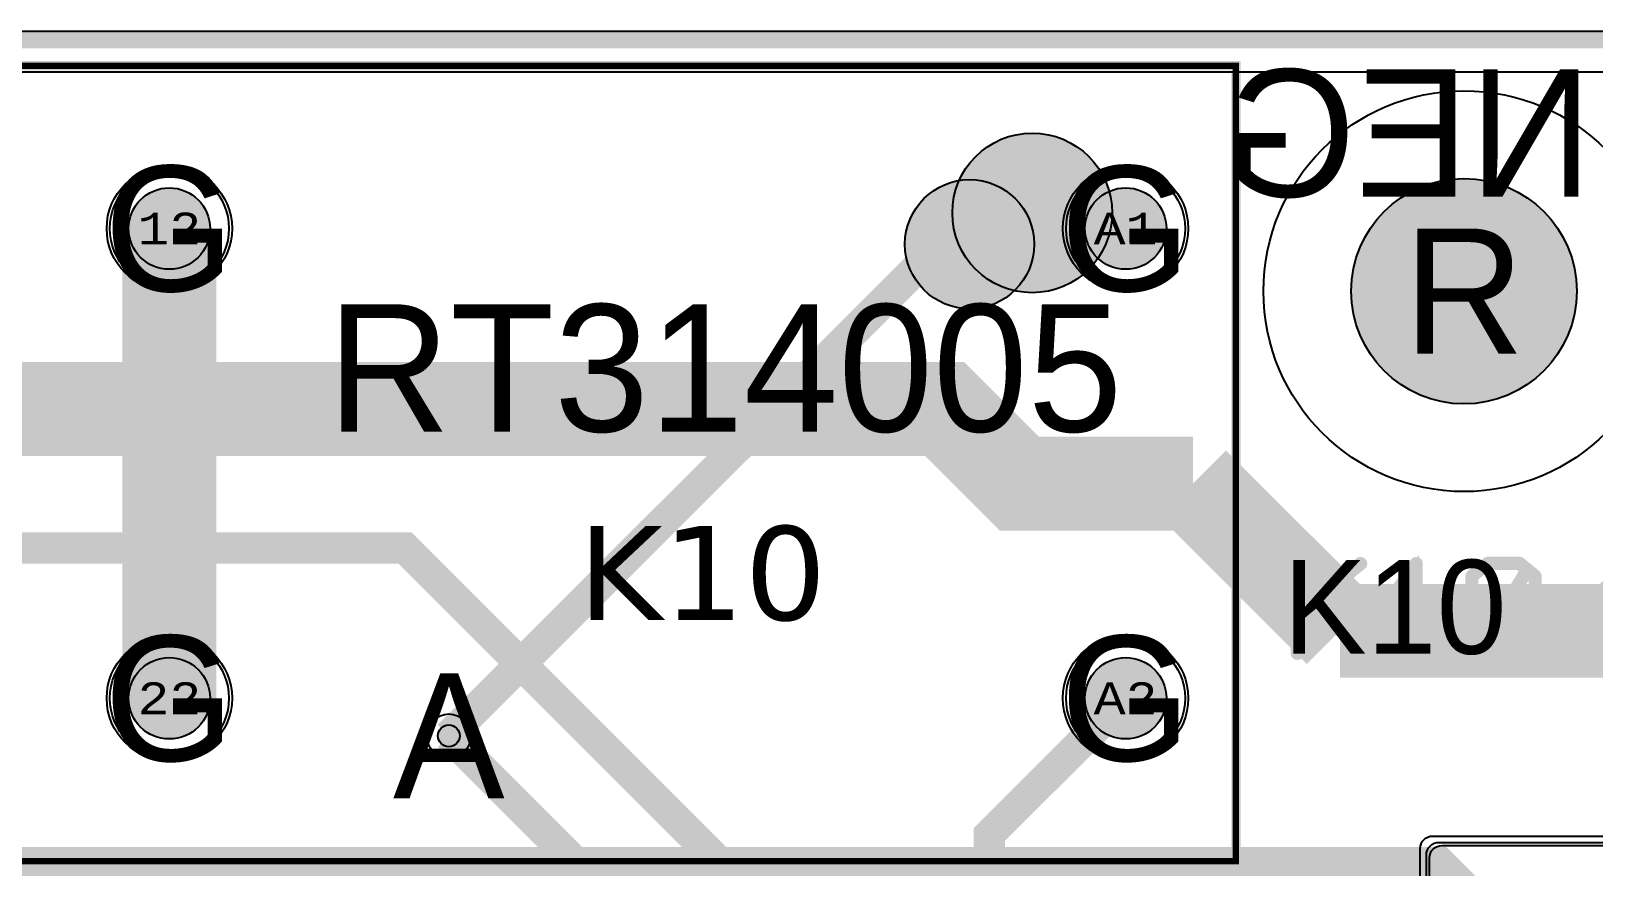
# Model space of a CAD drawing. Extents: x -23 to 289, y -67 to 135.
# Drawn here: x 53.14 to 78.07, y 121.81 to 135.15 of the extents above; entities that cross this region are included whole.
import ezdxf
from ezdxf.enums import TextEntityAlignment as Align

# ---------------------------------------------------------------- set-up
doc = ezdxf.new("R2010")
doc.units = 0
doc.header["$MEASUREMENT"] = 0
for name, color, linetype in [('ASSEMBLY_OUTLINES_TOP', 102, 'CONTINUOUS'), ('ASSEMBLY_PART_NUMBERS_BTM', 191, 'CONTINUOUS'), ('ASSEMBLY_PART_NUMBERS_TOP', 102, 'CONTINUOUS'), ('ASSEMBLY_REF_DES_TOP', 102, 'CONTINUOUS'), ('BOARD_OUTLINE', 10, 'CONTINUOUS'), ('DRILL_DRAWING', 21, 'CONTINUOUS'), ('GENERATED_SILKSCREEN_TOP', 140, 'CONTINUOUS'), ('MANUFACTURING_OUTLINES', 10, 'CONTINUOUS'), ('MOUNTING_HOLE_PADS_LAYER14', 150, 'CONTINUOUS'), ('MOUNTING_HOLE_PADS_LAYER15', 230, 'CONTINUOUS'), ('MOUNTING_HOLES_LAYER_BOT17', 42, 'CONTINUOUS'), ('MOUNTING_HOLES_LAYER_TOP', 42, 'CONTINUOUS'), ('PART_HOLES_LAYER_BOTTOM', 30, 'CONTINUOUS'), ('PART_HOLES_LAYER_TOP', 30, 'CONTINUOUS'), ('PART_PADS_LAYER_BOTTOM', 230, 'CONTINUOUS'), ('PART_PADS_LAYER_TOP', 150, 'CONTINUOUS'), ('PART_PADS_SMD_BTM', 230, 'CONTINUOUS'), ('PIN_NUMBERS_BTM', 8, 'CONTINUOUS'), ('PIN_NUMBERS_TOP', 8, 'CONTINUOUS'), ('PLACEMENT_OUTLINES_TOP', 130, 'CONTINUOUS'), ('ROUTE_BORDER', 151, 'CONTINUOUS'), ('SILKSCREEN_OUTLINES_TOP', 150, 'CONTINUOUS'), ('SILKSCREEN_REF_DES_TOP', 150, 'CONTINUOUS'), ('SOLDERMASK_PADS_BTM', 12, 'CONTINUOUS'), ('SOLDERMASK_PADS_TOP', 180, 'CONTINUOUS'), ('SOLDERPASTE_PADS_BTM', 12, 'CONTINUOUS'), ('TRACES_LAYER_BOTTOM', 230, 'CONTINUOUS'), ('TRACES_LAYER_TOP', 150, 'CONTINUOUS'), ('VIA_HOLES_LAYER_BOTTOM', 30, 'CONTINUOUS'), ('VIA_HOLES_LAYER_TOP', 30, 'CONTINUOUS'), ('VIA_PADS_LAYER_BOTTOM', 230, 'CONTINUOUS'), ('VIA_PADS_LAYER_TOP', 150, 'CONTINUOUS')]:
    doc.layers.add(name, color=color, linetype=linetype)
doc.styles.add('COURIER_NEW', font='COUR.TTF')
doc.styles.add('VERDANA', font='verdana.TTF')
doc.styles.add('VERIBEST_GERBER_0', font='txt')

msp = doc.modelspace()

# ---------------------------------------------------------------- hatches: boundary and pattern name
at = {"layer": 'ASSEMBLY_OUTLINES_TOP'}
h = msp.add_hatch(color=256, dxfattribs=at)
edge = h.paths.add_edge_path()
edge.add_arc((69.11, 132.25), 1.27476, 0, 360)
at = {"layer": 'GENERATED_SILKSCREEN_TOP'}
h = msp.add_hatch(color=256, dxfattribs=at)
edge = h.paths.add_edge_path()
edge.add_arc((68.11, 131.75), 1.03078, 0, 360)
at = {"layer": 'MOUNTING_HOLES_LAYER_BOT17'}
h = msp.add_hatch(color=256, dxfattribs=at)
edge = h.paths.add_edge_path()
edge.add_arc((76, 131), 1.8, 0, 360)
at = {"layer": 'MOUNTING_HOLES_LAYER_TOP'}
h = msp.add_hatch(color=256, dxfattribs=at)
edge = h.paths.add_edge_path()
edge.add_arc((76, 131), 1.8, 0, 360)
at = {"layer": 'PART_HOLES_LAYER_BOTTOM'}
h = msp.add_hatch(color=256, dxfattribs=at)
edge = h.paths.add_edge_path()
edge.add_arc((55.34, 132), 0.65, 0, 360)
h = msp.add_hatch(color=256, dxfattribs=at)
edge = h.paths.add_edge_path()
edge.add_arc((70.6, 132), 0.65, 0, 360)
h = msp.add_hatch(color=256, dxfattribs=at)
edge = h.paths.add_edge_path()
edge.add_arc((55.34, 124.5), 0.65, 0, 360)
h = msp.add_hatch(color=256, dxfattribs=at)
edge = h.paths.add_edge_path()
edge.add_arc((70.6, 124.5), 0.65, 0, 360)
at = {"layer": 'PART_HOLES_LAYER_TOP'}
h = msp.add_hatch(color=256, dxfattribs=at)
edge = h.paths.add_edge_path()
edge.add_arc((55.34, 132), 0.65, 0, 360)
h = msp.add_hatch(color=256, dxfattribs=at)
edge = h.paths.add_edge_path()
edge.add_arc((70.6, 132), 0.65, 0, 360)
h = msp.add_hatch(color=256, dxfattribs=at)
edge = h.paths.add_edge_path()
edge.add_arc((55.34, 124.5), 0.65, 0, 360)
h = msp.add_hatch(color=256, dxfattribs=at)
edge = h.paths.add_edge_path()
edge.add_arc((70.6, 124.5), 0.65, 0, 360)
at = {"layer": 'SILKSCREEN_OUTLINES_TOP'}
h = msp.add_hatch(color=256, dxfattribs=at)
edge = h.paths.add_edge_path()
edge.add_arc((68.11, 131.75), 1.03078, 0, 360)
at = {"layer": 'VIA_HOLES_LAYER_BOTTOM'}
h = msp.add_hatch(color=256, dxfattribs=at)
edge = h.paths.add_edge_path()
edge.add_arc((59.8, 123.9), 0.175, 0, 360)
at = {"layer": 'VIA_HOLES_LAYER_TOP'}
h = msp.add_hatch(color=256, dxfattribs=at)
edge = h.paths.add_edge_path()
edge.add_arc((59.8, 123.9), 0.175, 0, 360)

# ---------------------------------------------------------------- linework, layer by layer
at = {"layer": 'ASSEMBLY_OUTLINES_TOP', "const_width": 0.1}
msp.add_lwpolyline([(43.36, 121.9), (43.36, 134.6), (72.36, 134.6), (72.36, 121.9)], close=True, dxfattribs=at)
at = {"layer": 'ASSEMBLY_OUTLINES_TOP'}
msp.add_circle((69.11, 132.25), 1.27476, dxfattribs=at)
at = {"layer": 'BOARD_OUTLINE', "const_width": 0.25}
msp.add_lwpolyline([(0, 1.5), (0, 133.5, -0.41421356), (1.5, 135), (278.5, 135, -0.41421356), (280, 133.5), (280, 1.5, -0.41421356), (278.5, 0), (1.5, 0, -0.41421356)], format="xyb", close=True, dxfattribs=at)
at = {"layer": 'GENERATED_SILKSCREEN_TOP', "const_width": 0.15}
msp.add_lwpolyline([(43.36, 121.9), (43.36, 134.6), (72.36, 134.6), (72.36, 121.9)], close=True, dxfattribs=at)
for points in [[(74.373, 126.629), (74.379, 126.638), (74.3805, 126.6485), (74.379, 126.6605), (74.373, 126.6695), (74.3655, 126.677), (74.355, 126.6815), (74.3505, 126.683), (74.3445, 126.683), (74.34, 126.6815), (74.3355, 126.6785), (73.374, 125.8955), (73.374, 126.6545), (73.371, 126.665), (73.3635, 126.674), (73.353, 126.6785), (73.341, 126.68), (73.3305, 126.6785), (73.3215, 126.674), (73.314, 126.665), (73.311, 126.6545), (73.311, 125.2145), (73.314, 125.2025), (73.3215, 125.195), (73.3305, 125.1905), (73.341, 125.189), (73.353, 125.1905), (73.3635, 125.195), (73.371, 125.2025), (73.374, 125.2145), (73.374, 125.8175), (73.623, 126.0185), (74.3325, 125.195), (74.337, 125.1905), (74.3415, 125.1875), (74.346, 125.186), (74.3505, 125.186), (74.361, 125.1905), (74.37, 125.1965), (74.3775, 125.204), (74.382, 125.2145), (74.382, 125.225), (74.3805, 125.231), (74.3775, 125.2355), (73.668, 126.059), (74.373, 126.629)], [(74.946, 125.246), (74.934, 125.243), (74.928, 125.237), (74.9235, 125.2265), (74.922, 125.2145), (74.9235, 125.204), (74.928, 125.1935), (74.934, 125.186), (74.946, 125.1845), (75.531, 125.1845), (75.5415, 125.186), (75.5505, 125.1935), (75.555, 125.204), (75.5565, 125.2145), (75.555, 125.2265), (75.5505, 125.237), (75.5415, 125.243), (75.531, 125.246), (75.267, 125.246), (75.267, 126.6545), (75.2655, 126.665), (75.261, 126.6725), (75.2535, 126.677), (75.243, 126.6785), (75.2355, 126.68), (75.228, 126.68), (75.222, 126.677), (75.216, 126.671), (74.9235, 126.26), (74.919, 126.2495), (74.919, 126.239), (74.9235, 126.23), (74.931, 126.2225), (74.94, 126.2165), (74.9505, 126.2135), (74.9565, 126.2135), (74.961, 126.215), (74.9685, 126.224), (75.2085, 126.56), (75.2085, 125.246), (74.946, 125.246)], [(76.1085, 126.473), (76.3605, 126.6785), (76.3665, 126.68), (76.371, 126.6815), (76.3725, 126.683), (76.3785, 126.6845), (76.884, 126.6845), (76.89, 126.683), (76.8915, 126.683), (76.893, 126.6815), (76.8975, 126.68), (76.9035, 126.6785), (77.1555, 126.473), (77.16, 126.4655), (77.1615, 126.4595), (77.1645, 126.455), (77.166, 126.449), (77.166, 125.42), (77.1645, 125.4155), (77.1615, 125.405), (77.16, 125.402), (77.1555, 125.396), (76.9035, 125.1905), (76.8975, 125.189), (76.8945, 125.1875), (76.8915, 125.186), (76.8885, 125.1845), (76.884, 125.1845), (76.3785, 125.1845), (76.3725, 125.186), (76.3665, 125.1875), (76.3605, 125.1905), (76.1085, 125.396), (76.1055, 125.399), (76.1025, 125.4005), (76.0995, 125.405), (76.0965, 125.4155), (76.095, 125.42), (76.095, 126.449), (76.0965, 126.455), (76.0995, 126.4595), (76.1025, 126.4655), (76.1085, 126.473)], [(76.1565, 126.434), (76.1565, 125.435), (76.245, 125.36), (76.971, 126.5435), (76.872, 126.623), (76.3875, 126.623), (76.1565, 126.434)], [(76.293, 125.321), (76.3875, 125.246), (76.872, 125.246), (77.106, 125.435), (77.106, 126.434), (77.0175, 126.5045), (76.293, 125.321)]]:
    msp.add_lwpolyline(points, dxfattribs=at)
at = {"layer": 'GENERATED_SILKSCREEN_TOP'}
msp.add_circle((68.11, 131.75), 1.03078, dxfattribs=at)
at = {"layer": 'MANUFACTURING_OUTLINES'}
msp.add_lwpolyline([(280.1504, 1.5, -0.41421356), (278.5, -0.15041), (1.5, -0.15041, -0.41421356), (-0.15041, 1.5), (-0.15041, 133.5, -0.41421356), (1.5, 135.15041), (278.5, 135.15041, -0.41421356), (280.1504, 133.5)], format="xyb", close=True, dxfattribs=at)
at = {"layer": 'MOUNTING_HOLE_PADS_LAYER14'}
msp.add_circle((76, 131), 3.2, dxfattribs=at)
at = {"layer": 'MOUNTING_HOLE_PADS_LAYER15'}
msp.add_circle((76, 131), 3.2, dxfattribs=at)
at = {"layer": 'MOUNTING_HOLES_LAYER_BOT17'}
msp.add_circle((76, 131), 1.8, dxfattribs=at)
at = {"layer": 'MOUNTING_HOLES_LAYER_TOP'}
msp.add_circle((76, 131), 1.8, dxfattribs=at)
at = {"layer": 'PART_HOLES_LAYER_BOTTOM'}
for centre in [(55.34, 132), (70.6, 132), (55.34, 124.5), (70.6, 124.5)]:
    msp.add_circle(centre, 0.65, dxfattribs=at)
at = {"layer": 'PART_HOLES_LAYER_TOP'}
for centre in [(55.34, 132), (70.6, 132), (55.34, 124.5), (70.6, 124.5)]:
    msp.add_circle(centre, 0.65, dxfattribs=at)
at = {"layer": 'PART_PADS_LAYER_BOTTOM'}
for centre in [(55.34, 132), (70.6, 132), (55.34, 124.5), (70.6, 124.5)]:
    msp.add_circle(centre, 0.95, dxfattribs=at)
at = {"layer": 'PART_PADS_LAYER_TOP'}
for centre in [(55.34, 132), (70.6, 132), (55.34, 124.5), (70.6, 124.5)]:
    msp.add_circle(centre, 0.95, dxfattribs=at)
at = {"layer": 'PART_PADS_SMD_BTM'}
msp.add_lwpolyline([(75.4, 122, -0.41421356), (75.6, 122.2), (78.4, 122.2, -0.41421356), (78.6, 122), (78.6, 120.6, -0.41421356), (78.4, 120.4), (75.6, 120.4, -0.41421356), (75.4, 120.6)], format="xyb", close=True, dxfattribs=at)
at = {"layer": 'PLACEMENT_OUTLINES_TOP'}
msp.add_lwpolyline([(43.36, 121.9), (43.36, 134.6), (72.36, 134.6), (72.36, 121.9)], close=True, dxfattribs=at)
at = {"layer": 'ROUTE_BORDER'}
msp.add_lwpolyline([(0.635, 2.135), (0.635, 133, -0.41421356), (2.135, 134.5), (278, 134.5, -0.41421356), (279.5, 133), (279.5, 2.135, -0.41421356), (278, 0.635), (2.135, 0.635, -0.41421356)], format="xyb", close=True, dxfattribs=at)
at = {"layer": 'SILKSCREEN_OUTLINES_TOP'}
msp.add_lwpolyline([(43.36, 121.9), (43.36, 134.6), (72.36, 134.6), (72.36, 121.9)], close=True, dxfattribs=at)
msp.add_circle((68.11, 131.75), 1.03078, dxfattribs=at)
at = {"layer": 'SOLDERMASK_PADS_BTM'}
msp.add_lwpolyline([(75.3, 122.1, -0.41421356), (75.5, 122.3), (78.5, 122.3, -0.41421356), (78.7, 122.1), (78.7, 120.5, -0.41421356), (78.5, 120.3), (75.5, 120.3, -0.41421356), (75.3, 120.5)], format="xyb", close=True, dxfattribs=at)
for centre in [(55.34, 132), (70.6, 132), (55.34, 124.5), (70.6, 124.5)]:
    msp.add_circle(centre, 1, dxfattribs=at)
at = {"layer": 'SOLDERMASK_PADS_TOP'}
for centre in [(55.34, 132), (70.6, 132), (55.34, 124.5), (70.6, 124.5)]:
    msp.add_circle(centre, 1, dxfattribs=at)
at = {"layer": 'SOLDERPASTE_PADS_BTM'}
msp.add_lwpolyline([(75.45, 121.95, -0.41421356), (75.65, 122.15), (78.35, 122.15, -0.41421356), (78.55, 121.95), (78.55, 120.65, -0.41421356), (78.35, 120.45), (75.65, 120.45, -0.41421356), (75.45, 120.65)], format="xyb", close=True, dxfattribs=at)
at = {"layer": 'TRACES_LAYER_BOTTOM'}
for points, const_width in [([(71.67311, 127.92656), (68.90351, 127.92656), (67.71158, 129.11849), (14.06849, 129.11849), (9.25, 124.3), (9.25, 122.4)], 1.5), ([(71.67311, 127.92656), (74.02277, 125.57691)], 1.5), ([(89.11386, 126.723), (88.49234, 127.34453), (80.24954, 127.34453), (78.48192, 125.57691), (74.02277, 125.57691)], 1.5), ([(74.55, 108.445), (74.55, 109.97025), (66.67449, 117.84576), (66.67449, 119.32345), (59.09846, 126.89948), (42.99948, 126.89948), (40.6, 124.5)], 0.5), ([(74.55, 107.175), (76.25296, 107.175), (76.60651, 107.52855), (76.60651, 109.58392), (68.42348, 117.76695), (68.42348, 122.32348), (70.6, 124.5)], 0.5), ([(62.2, 116.2), (62.2, 121.5), (59.8, 123.9)], 0.5)]:
    msp.add_lwpolyline(points, dxfattribs=dict(at, const_width=const_width))
at = {"layer": 'TRACES_LAYER_TOP'}
for points, const_width in [([(55.34, 124.5), (55.34, 132)], 1.5), ([(70.6, 132), (67.9, 132), (59.8, 123.9)], 0.5), ([(106, 127.25), (97.44799, 118.69799), (78.08843, 118.69799), (75.41163, 121.37479), (46.53479, 121.37479)], 1.5)]:
    msp.add_lwpolyline(points, dxfattribs=dict(at, const_width=const_width))
at = {"layer": 'VIA_HOLES_LAYER_BOTTOM'}
msp.add_circle((59.8, 123.9), 0.175, dxfattribs=at)
at = {"layer": 'VIA_HOLES_LAYER_TOP'}
msp.add_circle((59.8, 123.9), 0.175, dxfattribs=at)
at = {"layer": 'VIA_PADS_LAYER_BOTTOM'}
msp.add_circle((59.8, 123.9), 0.35, dxfattribs=at)
at = {"layer": 'VIA_PADS_LAYER_TOP'}
msp.add_circle((59.8, 123.9), 0.35, dxfattribs=at)

# ---------------------------------------------------------------- texts
at = {"layer": 'ASSEMBLY_PART_NUMBERS_BTM', "style": 'VERIBEST_GERBER_0', "text_generation_flag": 2}
msp.add_text('CRCW2512100KJNEG', height=2.032, dxfattribs=at).set_placement((100.25, 134.54), align=Align.TOP_LEFT)
at = {"layer": 'ASSEMBLY_PART_NUMBERS_TOP', "style": 'VERIBEST_GERBER_0'}
msp.add_text('RT314005', height=2.032, dxfattribs=at).set_placement((57.86, 130.79), align=Align.TOP_LEFT)
at = {"layer": 'ASSEMBLY_REF_DES_TOP', "style": 'VERDANA'}
msp.add_text('K10', height=1.5, dxfattribs=at).set_placement((61.86, 127.25), align=Align.TOP_LEFT)
at = {"layer": 'DRILL_DRAWING', "style": 'VERIBEST_GERBER_0'}
for s, p in [('G', (55.34, 132)), ('G', (70.6, 132)), ('R', (76, 131)), ('G', (55.34, 124.5)), ('G', (70.6, 124.5)), ('A', (59.8, 123.9))]:
    msp.add_text(s, height=2, dxfattribs=at).set_placement(p, align=Align.MIDDLE_CENTER)
at = {"layer": 'PIN_NUMBERS_BTM', "style": 'COURIER_NEW'}
for s, p in [('12', (55.34, 132)), ('A1', (70.6, 132)), ('22', (55.34, 124.5)), ('A2', (70.6, 124.5))]:
    msp.add_text(s, height=0.508, dxfattribs=at).set_placement(p, align=Align.MIDDLE_CENTER)
at = {"layer": 'PIN_NUMBERS_TOP', "style": 'COURIER_NEW'}
for s, p in [('12', (55.34, 132)), ('A1', (70.6, 132)), ('22', (55.34, 124.5)), ('A2', (70.6, 124.5))]:
    msp.add_text(s, height=0.508, dxfattribs=at).set_placement(p, align=Align.MIDDLE_CENTER)
at = {"layer": 'SILKSCREEN_REF_DES_TOP', "style": 'VERIBEST_GERBER_0'}
msp.add_text('K10', height=1.5, dxfattribs=at).set_placement((73.11, 126.71), align=Align.TOP_LEFT)

doc.saveas('drawing.dxf')
